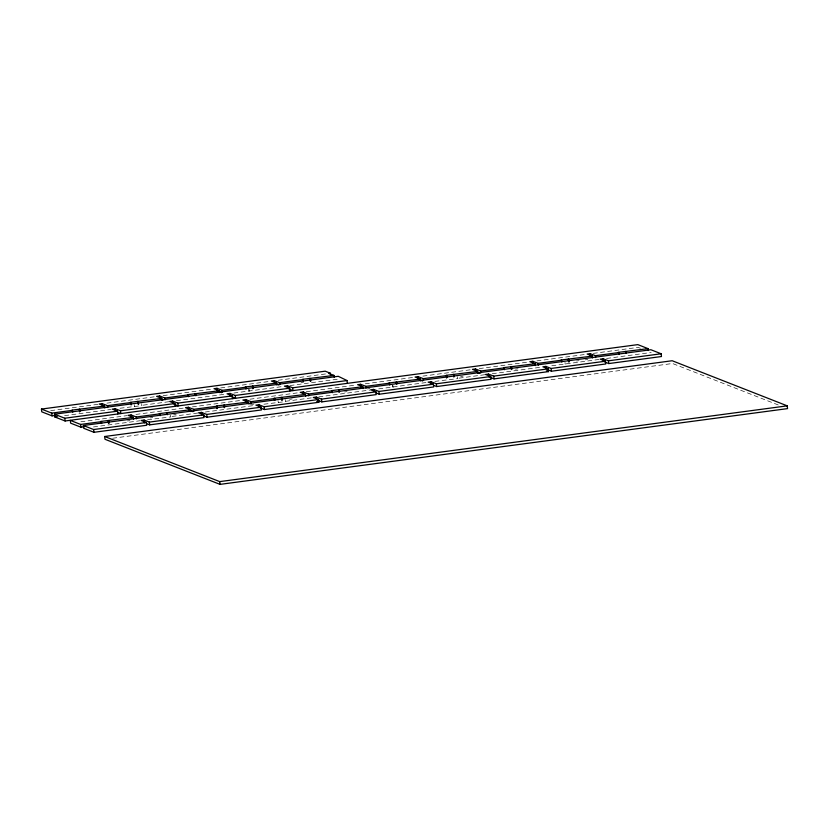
<?xml version="1.0" encoding="UTF-8"?>
<svg xmlns="http://www.w3.org/2000/svg" width="829" height="829" viewBox="0 0 829 829"><rect width="100%" height="100%" fill="white"/><g stroke="black" fill="none" stroke-linecap="round" stroke-linejoin="round"><path stroke-width="0.62" stroke-dasharray="4.14 3.11" d="M50.714 410.635L98.009 404.324M106.951 403.132L155.52 396.645M163.189 395.62L213.043 388.967M220.711 387.941L270.565 381.288M278.233 380.262L325.528 373.952L327.548 374.739M301.01 382.635L303.497 382.304M64.621 415.64L111.065 409.443M120.018 408.241L141.894 405.609L141.686 403.775M168.919 401.713L141.344 405.402L141.894 405.609M176.442 400.708L226.307 394.055M233.83 393.05L282.44 386.563M289.953 385.558L338.574 379.071M80.869 421.785L126.982 415.619M135.956 414.427L184.629 407.93M192.318 406.904L241.001 400.397M249.964 399.205L299.932 392.531M306.336 391.682L356.294 385.008M365.268 383.806L413.951 377.309M422.914 376.117L471.597 369.62M479.276 368.594L527.959 362.086M536.933 360.895L586.891 354.221M593.295 353.372L638.133 347.382L640.423 348.273M127.469 420.966L129.935 420.635M150.267 417.93L152.743 417.598M173.644 414.801L176.131 414.469M251.394 404.428L253.871 404.096M289.663 399.319L292.14 398.987M344.563 391.982L347.04 391.651M367.413 388.936L369.9 388.604M460.644 376.49L463.121 376.159M515.545 369.154L518.032 368.822M576.59 361.009L579.067 360.677M585.274 359.848L587.751 359.517M93.48 426.956L139.914 420.759M147.593 419.733L170.753 416.925L170.536 415.091M197.768 413.029L170.204 416.718L170.753 416.925M205.291 412.023L255.156 405.371M263.933 404.2L285.518 401.609L285.311 399.765M311.289 397.879L284.969 401.391L285.518 401.609M318.813 396.873L369.972 390.044M378.749 388.874L427.381 382.376M434.904 381.371L457.753 378.615L457.535 376.77M484.768 374.718L457.193 378.397L457.753 378.615M492.291 373.713L541.544 367.133M551.813 365.765L598.859 359.485M606.559 358.46L651.179 352.501M112.671 438.24L672.506 363.496L779.156 405.319M130.785 405.07L131.334 405.288M564.995 362.428L565.202 364.263M392.905 385.402L393.112 387.247M392.345 385.184L392.563 387.029M278.057 400.739L278.275 402.573M249.208 389.423L249.415 391.257M248.659 389.205L248.866 391.039M134.433 404.739L134.64 406.583"/><path stroke-width="1.24" d="M55.74 415.381L52.061 415.868L41.761 411.837L41.45 409.07L325.206 371.185L330.263 373.174L330.47 375.009M131.231 404.365L131.023 402.521L107.449 405.671L102.216 403.619L99.221 404.013L104.454 406.075L104.672 407.909M188.618 396.708L188.411 394.863L164.836 398.013L159.603 395.951L156.608 396.355L161.842 398.407L162.059 400.252M246.006 389.039L245.798 387.205L222.224 390.345L216.98 388.293L213.996 388.697L219.229 390.749L219.436 392.583M303.393 381.381L303.176 379.537L279.611 382.687L274.368 380.635L271.384 381.029L276.617 383.091L276.824 384.925M330.263 373.174L328.771 373.371L334.004 375.423L334.211 377.268M104.454 406.075L72.04 410.106L72.807 412.168M161.842 398.407L130.474 402.303L131.023 402.521M188.069 396.49L187.862 394.645L219.229 390.749M276.617 383.091L245.239 386.988L245.798 387.205M334.004 375.423L302.626 379.319L303.176 379.537M41.45 409.07L51.74 413.111L72.589 410.324M648.319 350.501L648.112 348.657L637.822 344.626L65.108 420.987L54.818 416.946L54.496 414.189L338.253 376.304L347.05 380.542L347.372 383.299M175.209 406.283L174.898 403.526L120.495 410.79L115.262 408.738L112.267 409.132L117.511 411.184L117.822 413.951M232.597 398.625L232.275 395.868L177.883 403.122L172.65 401.07L169.655 401.474L174.898 403.526M289.984 390.967L289.663 388.2L235.27 395.464L230.037 393.412L227.042 393.806L232.275 395.868M347.05 380.542L292.658 387.806L287.425 385.754L284.43 386.148L289.663 388.2M54.818 416.946L57.263 416.624M54.496 414.189L64.786 418.231L117.511 411.184M160.08 415.681L159.873 413.837L136.308 416.987L131.065 414.935L128.07 415.329L133.314 417.381L133.521 419.225M217.467 408.023L217.26 406.179L193.685 409.329L188.452 407.267L185.458 407.671L190.701 409.723L190.908 411.567M274.855 400.355L274.648 398.521L251.073 401.661L245.84 399.609L242.845 400.013L248.089 402.065L248.296 403.899M332.242 392.697L332.035 390.853L308.461 394.003L303.227 391.951L300.233 392.345L305.476 394.397L305.683 396.241M389.703 385.029L389.485 383.185L365.848 386.345L360.615 384.283L357.62 384.687L362.853 386.739L363.071 388.583M447.08 377.361L446.872 375.527L423.308 378.666L418.065 376.615L415.07 377.019L420.313 379.071L420.521 380.905M504.467 369.703L504.26 367.858L480.685 371.009L475.452 368.957L472.457 369.351L477.701 371.413L477.908 373.247M561.793 362.045L561.575 360.211L538.073 363.351L532.84 361.289L529.845 361.693L535.088 363.744L535.296 365.589M619.108 354.397L618.9 352.553L595.398 355.693L590.155 353.641L587.16 354.045L592.403 356.097L592.611 357.931M101.107 423.267L100.9 421.422L133.314 417.381M190.701 409.723L159.323 413.619L159.873 413.837M248.089 402.065L216.711 405.961L217.26 406.179M274.306 400.138L274.098 398.303L305.476 394.397M362.853 386.739L331.486 390.635L332.035 390.853M420.313 379.071L388.936 382.967L389.485 383.185M477.701 371.413L446.323 375.309L446.872 375.527M503.918 369.485L503.711 367.641L535.088 363.744M592.403 356.097L561.026 359.993L561.575 360.211M648.112 348.657L618.341 352.346L618.9 352.553M84.589 426.697L80.91 427.184L70.62 423.153L70.299 420.386L80.6 424.427L101.449 421.64L101.656 423.484M146.526 423.629L149.666 424.862L204.058 417.598L203.747 414.842L149.355 422.106L144.111 420.054L141.127 420.448L146.36 422.5L146.671 425.267L93.957 432.303L83.667 428.261L83.356 425.505L650.869 349.734L661.159 353.776L661.469 356.532L608.755 363.568L604.569 361.931M203.913 415.971L207.053 417.205L261.446 409.94L261.135 407.184L206.742 414.438L201.499 412.386L198.514 412.79L203.747 414.842M260.254 407.899L264.441 409.536L318.833 402.283L318.523 399.516L264.13 406.78L258.886 404.728L255.892 405.122L261.135 407.184M317.631 400.241L321.828 401.878L376.221 394.614L375.91 391.858L321.507 399.122L316.274 397.06L313.279 397.464L318.523 399.516M376.065 392.987L379.216 394.221L433.671 386.946L433.36 384.19L378.894 391.454L373.661 389.402L370.667 389.806L375.91 391.858M433.526 385.319L436.665 386.552L491.058 379.288L490.747 376.521L436.355 383.786L431.111 381.734L428.127 382.128L433.36 384.19M489.866 377.247L494.053 378.884L548.446 371.62L548.135 368.864L493.742 376.128L488.499 374.076L485.504 374.47L490.747 376.521M547.244 369.579L551.44 371.226L605.761 363.972L605.45 361.216L551.119 368.459L545.886 366.408L542.891 366.812L548.135 368.864M661.159 353.776L608.445 360.812L603.201 358.76L600.217 359.154L605.45 361.216M83.356 425.505L93.646 429.536L146.36 422.5M104.672 436.5L672.184 360.739L787.239 405.847L787.55 408.614L220.037 484.374L104.982 439.266L104.672 436.5L219.716 481.618L787.239 405.847M546.352 370.801L548.446 371.62M503.711 367.641L504.26 367.858M476.81 372.128L479.96 373.361M419.433 379.786L422.572 381.019M276.782 384.21L278.876 385.039M288.782 388.925L292.969 390.563L292.658 387.806M316.74 401.454L318.833 402.283M274.098 398.303L274.648 398.521M218.348 391.464L221.488 392.697M231.395 396.583L235.581 398.231L235.27 395.464M247.197 402.78L250.348 404.013M187.862 394.645L188.411 394.863M160.961 399.132L163.054 399.951M174.007 404.241L178.204 405.889L177.883 403.122M189.81 410.438L192.96 411.671M103.573 406.79L105.666 407.609M117.666 412.314L120.816 413.547L120.495 410.79M100.9 421.422L101.449 421.64M626.154 351.589L626.361 353.434M625.594 351.372L625.812 353.216M608.445 360.812L608.755 363.568M603.201 358.76L603.419 360.594M595.398 355.693L595.605 357.537M590.155 353.641L590.476 356.397M568.829 359.237L569.15 362.004M568.279 359.03L568.59 361.786M551.119 368.459L551.44 371.226M545.886 366.408L546.093 368.252M538.073 363.351L538.29 365.185M532.84 361.289L533.047 363.133M511.514 366.895L511.825 369.651M510.965 366.677L511.275 369.433M493.742 376.128L494.053 378.884M488.499 374.076L488.82 376.832M480.685 371.009L480.903 372.853M475.452 368.957L475.659 370.791M454.126 374.553L454.333 376.397M453.577 374.335L453.888 377.102M446.427 376.231L446.634 378.065M436.355 383.786L436.665 386.552M431.111 381.734L431.432 384.49M423.308 378.666L423.515 380.511M418.065 376.615L418.376 379.381M396.739 382.221L396.946 384.055M396.189 382.003L396.397 383.837M378.894 391.454L379.216 394.221M373.661 389.402L373.869 391.247M365.848 386.345L366.055 388.179M360.615 384.283L360.926 387.05M339.289 389.889L339.496 391.723M338.74 389.671L339.051 392.428M321.507 399.122L321.828 401.878M316.274 397.06L316.481 398.904M310.429 378.573L310.751 381.33M309.88 378.356L310.191 381.112M308.461 394.003L308.668 395.847M303.227 391.951L303.435 393.785M287.425 385.754L287.736 388.511M281.901 397.547L282.212 400.314M279.611 382.687L279.819 384.532M281.352 397.329L281.663 400.096M274.368 380.635L274.586 382.47M264.13 406.78L264.441 409.536M258.886 404.728L259.197 407.485M253.042 386.231L253.259 388.076M252.493 386.013L252.814 388.78M251.073 401.661L251.291 403.505M245.84 399.609L246.047 401.454M230.037 393.412L230.348 396.169M224.514 405.205L224.721 407.049M222.224 390.345L222.431 392.19M223.965 404.998L224.276 407.754M216.98 388.293L217.302 391.06M216.815 406.884L217.022 408.718M219.716 481.618L220.037 484.374M206.742 414.438L207.053 417.205M201.499 412.386L201.82 415.153M195.665 393.899L195.872 395.734M195.105 393.682L195.323 395.516M193.685 409.329L193.903 411.163M188.452 407.267L188.763 410.034M172.65 401.07L172.857 402.915M167.126 412.873L167.334 414.707M166.577 412.655L166.784 414.5M164.836 398.013L165.044 399.847M159.603 395.951L159.914 398.718M149.355 422.106L149.666 424.862M144.111 420.054L144.433 422.811M138.277 401.557L138.588 404.314M137.728 401.34L138.039 404.096M136.308 416.987L136.516 418.832M131.065 414.935L131.386 417.692M115.262 408.738L115.469 410.573M107.449 405.671L107.656 407.516M108.703 420.676L109.013 423.432M108.143 420.458L108.464 423.215M102.216 403.619L102.423 405.454M93.646 429.536L93.957 432.303M79.843 409.36L80.05 411.194M79.294 409.143L79.605 411.899M80.6 424.427L80.91 427.184M64.786 418.231L65.108 420.987M51.74 413.111L52.061 415.868"/></g></svg>
